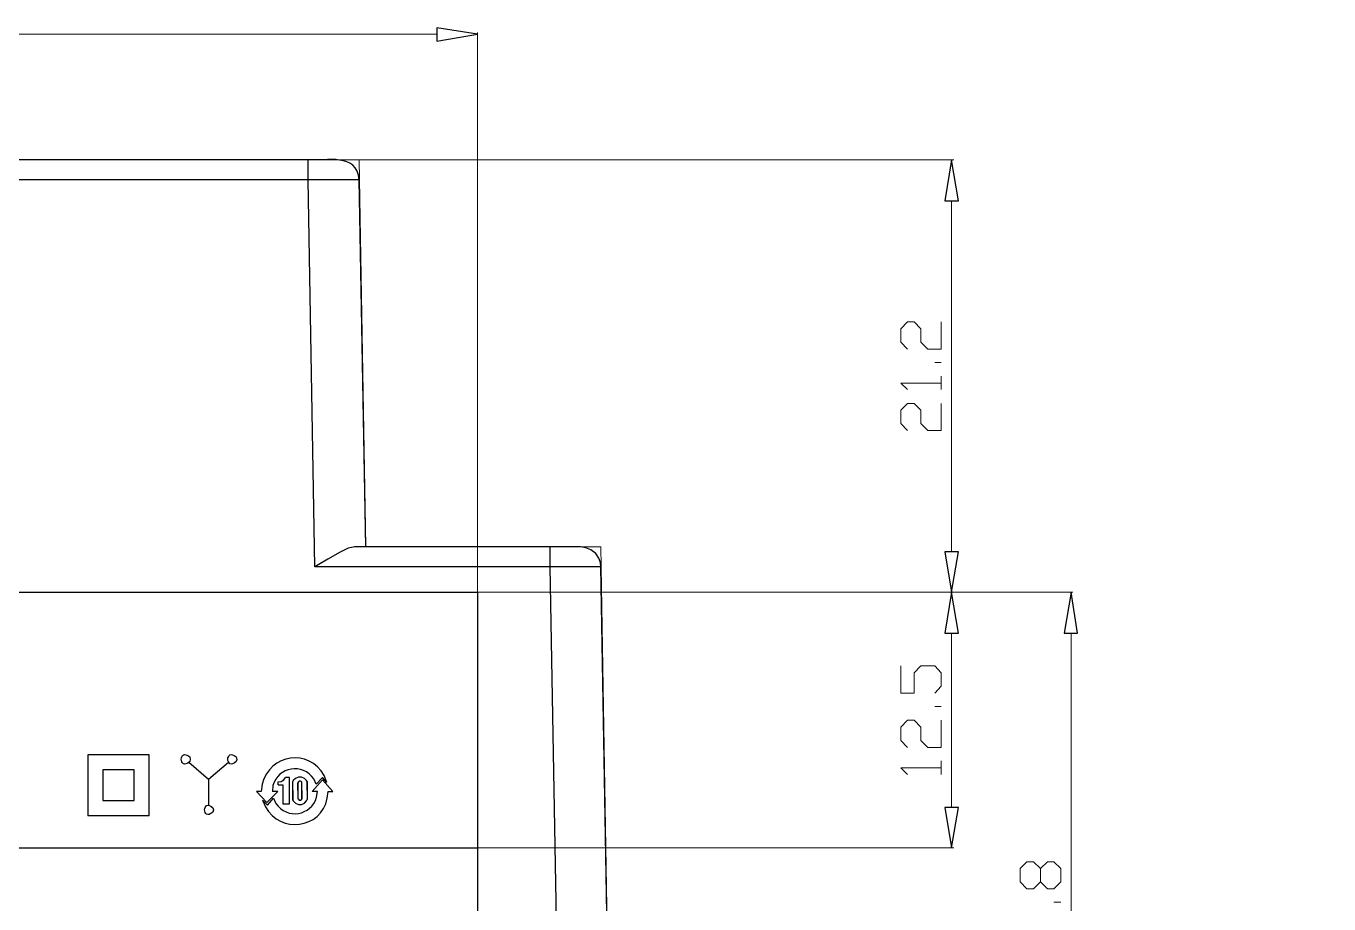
# Model space of a CAD drawing. Header units: centimetres. Extents: x -20.7 to 20.7, y -14.5 to 14.5.
# Drawn here: x -9.8 to -3.41, y 4.11 to 8.42 of the extents above; entities that cross this region are included whole.
import ezdxf

# ---------------------------------------------------------------- set-up
doc = ezdxf.new("R2010")
doc.units = ezdxf.units.CM
doc.header["$MEASUREMENT"] = 0
doc.layers.add('layer 1', color=7, linetype='Continuous')

msp = doc.modelspace()

# ---------------------------------------------------------------- linework, layer by layer
at = {"layer": 'layer 1', "lineweight": 9}
msp.add_open_spline([(19.88612, 13.89874), (19.88612, 13.89874), (-20.11465, 13.89874), (-20.11465, 13.89874), (-20.11465, 13.89874), (-20.11465, 13.89874), (-20.11465, -13.80208), (-20.11465, -13.80208)], degree=3, knots=[0, 0, 0, 0, 0.3333333, 0.3333333, 0.3333333, 0.3333333, 1, 1, 1, 1], dxfattribs=at)
at = {"layer": 'layer 1', "lineweight": 13}
for points in [[(-12.9836, 8.37847), (-12.9836, 8.37847), (-7.78295, 8.37847), (-7.78295, 8.37847)], [(-7.58398, 5.47652), (-7.58398, 5.47652), (-7.58398, 8.38694), (-7.58398, 8.38694)], [(-10.088, 7.76252), (-10.088, 7.76252), (-5.24718, 7.76252), (-5.24718, 7.76252)], [(-5.25777, 5.83847), (-5.25777, 5.83847), (-5.25777, 7.56144), (-5.25777, 7.56144)], [(-9.62445, 5.63951), (-9.62445, 5.63951), (-4.66298, 5.63951), (-4.66298, 5.63951)], [(-9.22652, 5.63951), (-9.22652, 5.63951), (-5.24718, 5.63951), (-5.24718, 5.63951)], [(-8.54072, 5.6395), (-8.54072, 5.6395), (-5.24718, 5.6395), (-5.24718, 5.6395)], [(-5.25777, 4.58329), (-5.25777, 4.58329), (-5.25777, 5.43842), (-5.25777, 5.43842)], [(-4.67145, 5.43842), (-4.67145, 5.43842), (-4.67145, 2.66135), (-4.67145, 2.66135)], [(-8.42642, 4.38432), (-8.42642, 4.38432), (-5.24718, 4.38432), (-5.24718, 4.38432)]]:
    msp.add_open_spline(points, degree=3, dxfattribs=at)
at = {"layer": 'layer 1'}
for points in [[(-7.78295, 8.34461), (-7.78295, 8.34461), (-7.78295, 8.41022), (-7.78295, 8.41022), (-7.78295, 8.41022), (-7.78295, 8.41022), (-7.58398, 8.37847), (-7.58398, 8.37847), (-7.58398, 8.37847), (-7.58398, 8.37847), (-7.78295, 8.34461), (-7.78295, 8.34461)], [(-5.2239, 7.56144), (-5.2239, 7.56144), (-5.29163, 7.56144), (-5.29163, 7.56144), (-5.29163, 7.56144), (-5.29163, 7.56144), (-5.25777, 7.76252), (-5.25777, 7.76252), (-5.25777, 7.76252), (-5.25777, 7.76252), (-5.2239, 7.56144), (-5.2239, 7.56144)], [(-5.29163, 5.83847), (-5.29163, 5.83847), (-5.2239, 5.83847), (-5.2239, 5.83847), (-5.2239, 5.83847), (-5.2239, 5.83847), (-5.25777, 5.63951), (-5.25777, 5.63951), (-5.25777, 5.63951), (-5.25777, 5.63951), (-5.29163, 5.83847), (-5.29163, 5.83847)], [(-5.2239, 5.43842), (-5.2239, 5.43842), (-5.29163, 5.43842), (-5.29163, 5.43842), (-5.29163, 5.43842), (-5.29163, 5.43842), (-5.25777, 5.6395), (-5.25777, 5.6395), (-5.25777, 5.6395), (-5.25777, 5.6395), (-5.2239, 5.43842), (-5.2239, 5.43842)], [(-4.6397, 5.43842), (-4.6397, 5.43842), (-4.70532, 5.43842), (-4.70532, 5.43842), (-4.70532, 5.43842), (-4.70532, 5.43842), (-4.67145, 5.6395), (-4.67145, 5.6395), (-4.67145, 5.6395), (-4.67145, 5.6395), (-4.6397, 5.43842), (-4.6397, 5.43842)], [(-5.29163, 4.58329), (-5.29163, 4.58329), (-5.2239, 4.58329), (-5.2239, 4.58329), (-5.2239, 4.58329), (-5.2239, 4.58329), (-5.25777, 4.38432), (-5.25777, 4.38432), (-5.25777, 4.38432), (-5.25777, 4.38432), (-5.29163, 4.58329), (-5.29163, 4.58329)]]:
    msp.add_open_spline(points, degree=3, knots=[0, 0, 0, 0, 0.25, 0.25, 0.25, 0.25, 0.5, 0.5, 0.5, 0.5, 1, 1, 1, 1], dxfattribs=at)
at = {"layer": 'layer 1', "lineweight": 25}
for points, knots in [([(-8.1322, 5.86176), (-8.1322, 5.86176), (-8.16395, 7.66304), (-8.16395, 7.66304), (-8.16395, 7.66304), (-8.17619, 7.80037), (-8.32485, 7.75395), (-8.41372, 7.76252), (-8.41372, 7.76252), (-8.41372, 7.76252), (-12.35072, 7.76252), (-12.35072, 7.76252), (-12.35072, 7.76252), (-12.35072, 7.76252), (-12.35072, 7.66304), (-12.35072, 7.66304), (-12.35072, 7.66304), (-12.35072, 7.66304), (-12.38458, 5.76439), (-12.38458, 5.76439), (-12.38458, 5.76439), (-12.38458, 5.76439), (-13.53817, 5.76439), (-13.53817, 5.76439), (-13.53817, 5.76439), (-13.62001, 5.76439), (-13.70186, 5.76439), (-13.7837, 5.76439), (-13.7837, 5.76439), (-13.7837, 5.76439), (-13.78793, 5.76439), (-13.78793, 5.76439)], [0, 0, 0, 0, 0.1111111, 0.1111111, 0.1111111, 0.1111111, 0.2222222, 0.2222222, 0.2222222, 0.2222222, 0.3333333, 0.3333333, 0.3333333, 0.3333333, 0.4444444, 0.4444444, 0.4444444, 0.4444444, 0.5555556, 0.5555556, 0.5555556, 0.5555556, 0.6666667, 0.6666667, 0.6666667, 0.6666667, 0.7777778, 0.7777778, 0.7777778, 0.7777778, 1, 1, 1, 1]), ([(-8.16395, 7.66304), (-8.16395, 7.66304), (-8.1703, 7.66304), (-8.1703, 7.66304), (-8.1703, 7.66304), (-9.64435, 7.6654), (-11.12203, 7.66445), (-12.59625, 7.66304), (-12.59625, 7.66304), (-12.59625, 7.66304), (-12.6026, 7.66304), (-12.6026, 7.66304), (-12.6026, 7.66304), (-12.6026, 7.66304), (-12.59837, 7.68844), (-12.59837, 7.68844), (-12.59837, 7.68844), (-12.57025, 7.77864), (-12.48385, 7.76139), (-12.4121, 7.76252), (-12.4121, 7.76252), (-12.4121, 7.76252), (-12.35072, 7.76252), (-12.35072, 7.76252)], [0, 0, 0, 0, 0.1428571, 0.1428571, 0.1428571, 0.1428571, 0.2857143, 0.2857143, 0.2857143, 0.2857143, 0.4285714, 0.4285714, 0.4285714, 0.4285714, 0.5714286, 0.5714286, 0.5714286, 0.5714286, 0.7142857, 0.7142857, 0.7142857, 0.7142857, 1, 1, 1, 1]), ([(-6.93417, 3.21169), (-6.93417, 3.21169), (-6.97862, 5.76439), (-6.97862, 5.76439), (-6.97862, 5.76439), (-6.97862, 5.76439), (-6.98285, 5.76439), (-6.98285, 5.76439), (-6.98285, 5.76439), (-7.06469, 5.76439), (-7.14654, 5.76439), (-7.22838, 5.76439), (-7.22838, 5.76439), (-7.22838, 5.76439), (-8.38197, 5.76439), (-8.38197, 5.76439), (-8.38197, 5.76439), (-8.38197, 5.76439), (-8.41372, 7.66304), (-8.41372, 7.66304), (-8.41372, 7.66304), (-8.41372, 7.66304), (-8.41372, 7.76252), (-8.41372, 7.76252)], [0, 0, 0, 0, 0.1428571, 0.1428571, 0.1428571, 0.1428571, 0.2857143, 0.2857143, 0.2857143, 0.2857143, 0.4285714, 0.4285714, 0.4285714, 0.4285714, 0.5714286, 0.5714286, 0.5714286, 0.5714286, 0.7142857, 0.7142857, 0.7142857, 0.7142857, 1, 1, 1, 1]), ([(-6.97862, 5.76439), (-6.97862, 5.76439), (-6.98073, 5.78556), (-6.98073, 5.78556), (-6.98073, 5.78556), (-6.98073, 5.78556), (-6.9892, 5.80672), (-6.9892, 5.80672), (-6.9892, 5.80672), (-6.9892, 5.80672), (-7.00402, 5.83001), (-7.00402, 5.83001), (-7.00402, 5.83001), (-7.00402, 5.83001), (-7.0273, 5.84694), (-7.0273, 5.84694), (-7.0273, 5.84694), (-7.0273, 5.84694), (-7.0527, 5.85752), (-7.0527, 5.85752), (-7.0527, 5.85752), (-7.0527, 5.85752), (-7.0781, 5.86176), (-7.0781, 5.86176), (-7.0781, 5.86176), (-7.0781, 5.86176), (-8.18512, 5.86176), (-8.18512, 5.86176), (-8.18512, 5.86176), (-8.18512, 5.86176), (-8.21898, 5.85541), (-8.21898, 5.85541), (-8.21898, 5.85541), (-8.21898, 5.85541), (-8.25708, 5.83636), (-8.25708, 5.83636), (-8.25708, 5.83636), (-8.25708, 5.83636), (-8.31847, 5.80249), (-8.31847, 5.80249), (-8.31847, 5.80249), (-8.31847, 5.80249), (-8.38197, 5.76439), (-8.38197, 5.76439)], [0, 0, 0, 0, 0.0833333, 0.0833333, 0.0833333, 0.0833333, 0.1666667, 0.1666667, 0.1666667, 0.1666667, 0.25, 0.25, 0.25, 0.25, 0.3333333, 0.3333333, 0.3333333, 0.3333333, 0.4166667, 0.4166667, 0.4166667, 0.4166667, 0.5, 0.5, 0.5, 0.5, 0.5833333, 0.5833333, 0.5833333, 0.5833333, 0.6666667, 0.6666667, 0.6666667, 0.6666667, 0.75, 0.75, 0.75, 0.75, 0.8333333, 0.8333333, 0.8333333, 0.8333333, 1, 1, 1, 1]), ([(-7.22838, 5.86176), (-7.22838, 5.86176), (-7.22838, 5.76439), (-7.22838, 5.76439), (-7.22838, 5.76439), (-7.22838, 5.76439), (-7.18182, 3.11432), (-7.18182, 3.11432), (-7.18182, 3.11432), (-7.18182, 3.11432), (-6.14677, 3.11432), (-6.14677, 3.11432), (-6.14677, 3.11432), (-6.06492, 3.11432), (-5.98308, 3.11432), (-5.90123, 3.11432), (-5.90123, 3.11432), (-5.90123, 3.11432), (-5.897, 3.11432), (-5.897, 3.11432), (-5.897, 3.11432), (-5.897, 3.11432), (-5.89912, 3.13549), (-5.89912, 3.13549), (-5.89912, 3.13549), (-5.89912, 3.13549), (-5.90758, 3.15666), (-5.90758, 3.15666), (-5.90758, 3.15666), (-5.90758, 3.15666), (-5.9224, 3.17994), (-5.9224, 3.17994), (-5.9224, 3.17994), (-5.9224, 3.17994), (-5.94568, 3.19687), (-5.94568, 3.19687), (-5.94568, 3.19687), (-5.94568, 3.19687), (-5.97108, 3.20746), (-5.97108, 3.20746), (-5.97108, 3.20746), (-5.97108, 3.20746), (-5.99648, 3.21169), (-5.99648, 3.21169), (-5.99648, 3.21169), (-5.99648, 3.21169), (-6.98497, 3.21169), (-6.98497, 3.21169), (-6.98497, 3.21169), (-6.98497, 3.21169), (-7.00402, 3.20957), (-7.00402, 3.20957), (-7.00402, 3.20957), (-7.00402, 3.20957), (-7.0273, 3.20111), (-7.0273, 3.20111), (-7.0273, 3.20111), (-7.0273, 3.20111), (-7.07598, 3.17782), (-7.07598, 3.17782), (-7.07598, 3.17782), (-7.07598, 3.17782), (-7.18182, 3.11432), (-7.18182, 3.11432)], [0, 0, 0, 0, 0.0588235, 0.0588235, 0.0588235, 0.0588235, 0.1176471, 0.1176471, 0.1176471, 0.1176471, 0.1764706, 0.1764706, 0.1764706, 0.1764706, 0.2352941, 0.2352941, 0.2352941, 0.2352941, 0.2941176, 0.2941176, 0.2941176, 0.2941176, 0.3529412, 0.3529412, 0.3529412, 0.3529412, 0.4117647, 0.4117647, 0.4117647, 0.4117647, 0.4705882, 0.4705882, 0.4705882, 0.4705882, 0.5294118, 0.5294118, 0.5294118, 0.5294118, 0.5882353, 0.5882353, 0.5882353, 0.5882353, 0.6470588, 0.6470588, 0.6470588, 0.6470588, 0.7058824, 0.7058824, 0.7058824, 0.7058824, 0.7647059, 0.7647059, 0.7647059, 0.7647059, 0.8235294, 0.8235294, 0.8235294, 0.8235294, 0.8823529, 0.8823529, 0.8823529, 0.8823529, 1, 1, 1, 1]), ([(-13.18257, 5.63951), (-13.18257, 5.63951), (-7.58398, 5.63951), (-7.58398, 5.63951), (-7.58398, 5.63951), (-7.58398, 5.63951), (-7.58398, 2.46239), (-7.58398, 2.46239)], [0, 0, 0, 0, 0.3333333, 0.3333333, 0.3333333, 0.3333333, 1, 1, 1, 1]), ([(-8.99368, 4.81824), (-8.99368, 4.81824), (-8.9958, 4.83094), (-8.9958, 4.83094), (-8.9958, 4.83094), (-9.05083, 4.87895), (-9.05108, 4.75957), (-8.9958, 4.80766), (-8.9958, 4.80766), (-8.9958, 4.80766), (-8.99368, 4.81824), (-8.99368, 4.81824)], [0, 0, 0, 0, 0.25, 0.25, 0.25, 0.25, 0.5, 0.5, 0.5, 0.5, 1, 1, 1, 1]), ([(-8.76508, 4.81824), (-8.76508, 4.81824), (-8.7672, 4.83094), (-8.7672, 4.83094), (-8.7672, 4.83094), (-8.82223, 4.87895), (-8.82248, 4.75957), (-8.7672, 4.80766), (-8.7672, 4.80766), (-8.7672, 4.80766), (-8.76508, 4.81824), (-8.76508, 4.81824)], [0, 0, 0, 0, 0.25, 0.25, 0.25, 0.25, 0.5, 0.5, 0.5, 0.5, 1, 1, 1, 1]), ([(-8.3227, 4.70606), (-8.3227, 4.70606), (-8.3354, 4.73992), (-8.3354, 4.73992), (-8.3354, 4.73992), (-8.41068, 4.87387), (-8.60214, 4.84484), (-8.6402, 4.69759), (-8.6402, 4.69759), (-8.6402, 4.69759), (-8.64443, 4.66161), (-8.64443, 4.66161)], [0, 0, 0, 0, 0.25, 0.25, 0.25, 0.25, 0.5, 0.5, 0.5, 0.5, 1, 1, 1, 1]), ([(-9.19477, 4.84152), (-9.19477, 4.84152), (-9.49533, 4.84152), (-9.49533, 4.84152), (-9.49533, 4.84152), (-9.49533, 4.84152), (-9.49533, 4.54096), (-9.49533, 4.54096)], [0, 0, 0, 0, 0.3333333, 0.3333333, 0.3333333, 0.3333333, 1, 1, 1, 1]), ([(-8.8053, 4.80342), (-8.8053, 4.80342), (-8.90267, 4.72087), (-8.90267, 4.72087), (-8.90267, 4.72087), (-8.90267, 4.72087), (-9.00003, 4.80342), (-9.00003, 4.80342)], [0, 0, 0, 0, 0.3333333, 0.3333333, 0.3333333, 0.3333333, 1, 1, 1, 1]), ([(-8.37562, 4.69759), (-8.37562, 4.69759), (-8.3862, 4.72299), (-8.3862, 4.72299), (-8.3862, 4.72299), (-8.44183, 4.80406), (-8.56188, 4.78109), (-8.58728, 4.69124), (-8.58728, 4.69124), (-8.58728, 4.69124), (-8.5894, 4.66161), (-8.5894, 4.66161)], [0, 0, 0, 0, 0.25, 0.25, 0.25, 0.25, 0.5, 0.5, 0.5, 0.5, 1, 1, 1, 1]), ([(-9.42125, 4.61716), (-9.42125, 4.61716), (-9.26885, 4.61716), (-9.26885, 4.61716), (-9.26885, 4.61716), (-9.26885, 4.61716), (-9.26885, 4.76744), (-9.26885, 4.76744)], [0, 0, 0, 0, 0.3333333, 0.3333333, 0.3333333, 0.3333333, 1, 1, 1, 1]), ([(-8.42218, 4.71452), (-8.42218, 4.71452), (-8.43277, 4.72511), (-8.43277, 4.72511), (-8.43277, 4.72511), (-8.43277, 4.72511), (-8.44758, 4.73146), (-8.44758, 4.73146), (-8.44758, 4.73146), (-8.44758, 4.73146), (-8.4624, 4.73146), (-8.4624, 4.73146), (-8.4624, 4.73146), (-8.4624, 4.73146), (-8.47722, 4.72511), (-8.47722, 4.72511), (-8.47722, 4.72511), (-8.47722, 4.72511), (-8.4878, 4.71452), (-8.4878, 4.71452), (-8.4878, 4.71452), (-8.4878, 4.71452), (-8.48992, 4.71029), (-8.48992, 4.71029)], [0, 0, 0, 0, 0.1428571, 0.1428571, 0.1428571, 0.1428571, 0.2857143, 0.2857143, 0.2857143, 0.2857143, 0.4285714, 0.4285714, 0.4285714, 0.4285714, 0.5714286, 0.5714286, 0.5714286, 0.5714286, 0.7142857, 0.7142857, 0.7142857, 0.7142857, 1, 1, 1, 1]), ([(-8.42218, 4.71452), (-8.42218, 4.71452), (-8.43277, 4.72511), (-8.43277, 4.72511), (-8.43277, 4.72511), (-8.43277, 4.72511), (-8.44758, 4.73146), (-8.44758, 4.73146), (-8.44758, 4.73146), (-8.44758, 4.73146), (-8.4624, 4.73146), (-8.4624, 4.73146), (-8.4624, 4.73146), (-8.4624, 4.73146), (-8.47722, 4.72511), (-8.47722, 4.72511), (-8.47722, 4.72511), (-8.47722, 4.72511), (-8.4878, 4.71452), (-8.4878, 4.71452), (-8.4878, 4.71452), (-8.4878, 4.71452), (-8.48992, 4.71029), (-8.48992, 4.71029)], [0, 0, 0, 0, 0.1428571, 0.1428571, 0.1428571, 0.1428571, 0.2857143, 0.2857143, 0.2857143, 0.2857143, 0.4285714, 0.4285714, 0.4285714, 0.4285714, 0.5714286, 0.5714286, 0.5714286, 0.5714286, 0.7142857, 0.7142857, 0.7142857, 0.7142857, 1, 1, 1, 1]), ([(-8.56188, 4.69336), (-8.56188, 4.69336), (-8.5386, 4.69336), (-8.5386, 4.69336), (-8.5386, 4.69336), (-8.5386, 4.69336), (-8.5386, 4.60022), (-8.5386, 4.60022), (-8.5386, 4.60022), (-8.5386, 4.60022), (-8.50685, 4.60022), (-8.50685, 4.60022), (-8.50685, 4.60022), (-8.50685, 4.60022), (-8.50685, 4.72934), (-8.50685, 4.72934), (-8.50685, 4.72934), (-8.50685, 4.72934), (-8.5259, 4.72934), (-8.5259, 4.72934)], [0, 0, 0, 0, 0.1666667, 0.1666667, 0.1666667, 0.1666667, 0.3333333, 0.3333333, 0.3333333, 0.3333333, 0.5, 0.5, 0.5, 0.5, 0.6666667, 0.6666667, 0.6666667, 0.6666667, 1, 1, 1, 1]), ([(-8.56188, 4.70817), (-8.56188, 4.70817), (-8.54707, 4.71029), (-8.54707, 4.71029), (-8.54707, 4.71029), (-8.54707, 4.71029), (-8.53437, 4.71876), (-8.53437, 4.71876), (-8.53437, 4.71876), (-8.53437, 4.71876), (-8.5259, 4.72934), (-8.5259, 4.72934)], [0, 0, 0, 0, 0.25, 0.25, 0.25, 0.25, 0.5, 0.5, 0.5, 0.5, 1, 1, 1, 1]), ([(-8.4878, 4.61504), (-8.4878, 4.61504), (-8.48992, 4.62139), (-8.48992, 4.62139), (-8.48992, 4.62139), (-8.48992, 4.62139), (-8.48992, 4.71029), (-8.48992, 4.71029)], [0, 0, 0, 0, 0.3333333, 0.3333333, 0.3333333, 0.3333333, 1, 1, 1, 1]), ([(-8.44547, 4.70817), (-8.44547, 4.70817), (-8.45182, 4.71241), (-8.45182, 4.71241), (-8.45182, 4.71241), (-8.45182, 4.71241), (-8.45817, 4.71241), (-8.45817, 4.71241), (-8.45817, 4.71241), (-8.45817, 4.71241), (-8.4624, 4.70817), (-8.4624, 4.70817)], [0, 0, 0, 0, 0.25, 0.25, 0.25, 0.25, 0.5, 0.5, 0.5, 0.5, 1, 1, 1, 1]), ([(-8.44547, 4.70817), (-8.44547, 4.70817), (-8.45182, 4.71241), (-8.45182, 4.71241), (-8.45182, 4.71241), (-8.45182, 4.71241), (-8.45817, 4.71241), (-8.45817, 4.71241), (-8.45817, 4.71241), (-8.45817, 4.71241), (-8.4624, 4.70817), (-8.4624, 4.70817)], [0, 0, 0, 0, 0.25, 0.25, 0.25, 0.25, 0.5, 0.5, 0.5, 0.5, 1, 1, 1, 1]), ([(-8.3227, 4.70606), (-8.3227, 4.70606), (-8.34387, 4.72934), (-8.34387, 4.72934), (-8.34387, 4.72934), (-8.34387, 4.72934), (-8.37562, 4.69759), (-8.37562, 4.69759)], [0, 0, 0, 0, 0.3333333, 0.3333333, 0.3333333, 0.3333333, 1, 1, 1, 1]), ([(-8.31635, 4.66161), (-8.31635, 4.66161), (-8.29307, 4.66161), (-8.29307, 4.66161), (-8.29307, 4.66161), (-8.29307, 4.66161), (-8.34387, 4.71876), (-8.34387, 4.71876)], [0, 0, 0, 0, 0.3333333, 0.3333333, 0.3333333, 0.3333333, 1, 1, 1, 1]), ([(-8.87938, 4.57059), (-8.87938, 4.57059), (-8.8815, 4.58117), (-8.8815, 4.58117), (-8.8815, 4.58117), (-8.93667, 4.63127), (-8.93667, 4.50991), (-8.8815, 4.56001), (-8.8815, 4.56001), (-8.8815, 4.56001), (-8.87938, 4.57059), (-8.87938, 4.57059)], [0, 0, 0, 0, 0.25, 0.25, 0.25, 0.25, 0.5, 0.5, 0.5, 0.5, 1, 1, 1, 1]), ([(-8.64443, 4.66161), (-8.64443, 4.66161), (-8.66772, 4.66161), (-8.66772, 4.66161), (-8.66772, 4.66161), (-8.66772, 4.66161), (-8.61692, 4.60657), (-8.61692, 4.60657)], [0, 0, 0, 0, 0.3333333, 0.3333333, 0.3333333, 0.3333333, 1, 1, 1, 1]), ([(-8.63808, 4.61927), (-8.63808, 4.61927), (-8.62327, 4.58541), (-8.62327, 4.58541), (-8.62327, 4.58541), (-8.5519, 4.45304), (-8.35209, 4.47707), (-8.32058, 4.62774), (-8.32058, 4.62774), (-8.32058, 4.62774), (-8.31635, 4.66161), (-8.31635, 4.66161)], [0, 0, 0, 0, 0.25, 0.25, 0.25, 0.25, 0.5, 0.5, 0.5, 0.5, 1, 1, 1, 1]), ([(-8.63808, 4.61927), (-8.63808, 4.61927), (-8.6148, 4.59387), (-8.6148, 4.59387), (-8.6148, 4.59387), (-8.6148, 4.59387), (-8.58517, 4.62774), (-8.58517, 4.62774)], [0, 0, 0, 0, 0.3333333, 0.3333333, 0.3333333, 0.3333333, 1, 1, 1, 1]), ([(-8.58517, 4.62774), (-8.58517, 4.62774), (-8.57247, 4.60234), (-8.57247, 4.60234), (-8.57247, 4.60234), (-8.51976, 4.52247), (-8.39872, 4.54134), (-8.3735, 4.63409), (-8.3735, 4.63409), (-8.3735, 4.63409), (-8.36927, 4.66161), (-8.36927, 4.66161), (-8.36927, 4.66161), (-8.36927, 4.66161), (-8.39467, 4.66161), (-8.39467, 4.66161)], [0, 0, 0, 0, 0.2, 0.2, 0.2, 0.2, 0.4, 0.4, 0.4, 0.4, 0.6, 0.6, 0.6, 0.6, 1, 1, 1, 1]), ([(-8.4878, 4.61504), (-8.4878, 4.61504), (-8.47722, 4.60446), (-8.47722, 4.60446), (-8.47722, 4.60446), (-8.47722, 4.60446), (-8.4624, 4.59811), (-8.4624, 4.59811), (-8.4624, 4.59811), (-8.4624, 4.59811), (-8.44758, 4.59811), (-8.44758, 4.59811), (-8.44758, 4.59811), (-8.44758, 4.59811), (-8.43277, 4.60446), (-8.43277, 4.60446), (-8.43277, 4.60446), (-8.43277, 4.60446), (-8.42218, 4.61504), (-8.42218, 4.61504), (-8.42218, 4.61504), (-8.42218, 4.61504), (-8.42007, 4.62139), (-8.42007, 4.62139)], [0, 0, 0, 0, 0.1428571, 0.1428571, 0.1428571, 0.1428571, 0.2857143, 0.2857143, 0.2857143, 0.2857143, 0.4285714, 0.4285714, 0.4285714, 0.4285714, 0.5714286, 0.5714286, 0.5714286, 0.5714286, 0.7142857, 0.7142857, 0.7142857, 0.7142857, 1, 1, 1, 1]), ([(-8.4878, 4.61504), (-8.4878, 4.61504), (-8.47722, 4.60446), (-8.47722, 4.60446), (-8.47722, 4.60446), (-8.47722, 4.60446), (-8.4624, 4.59811), (-8.4624, 4.59811), (-8.4624, 4.59811), (-8.4624, 4.59811), (-8.44758, 4.59811), (-8.44758, 4.59811), (-8.44758, 4.59811), (-8.44758, 4.59811), (-8.43277, 4.60446), (-8.43277, 4.60446), (-8.43277, 4.60446), (-8.43277, 4.60446), (-8.42218, 4.61504), (-8.42218, 4.61504)], [0, 0, 0, 0, 0.1666667, 0.1666667, 0.1666667, 0.1666667, 0.3333333, 0.3333333, 0.3333333, 0.3333333, 0.5, 0.5, 0.5, 0.5, 0.6666667, 0.6666667, 0.6666667, 0.6666667, 1, 1, 1, 1]), ([(-8.4624, 4.62351), (-8.4624, 4.62351), (-8.45817, 4.61927), (-8.45817, 4.61927), (-8.45817, 4.61927), (-8.45817, 4.61927), (-8.45182, 4.61927), (-8.45182, 4.61927), (-8.45182, 4.61927), (-8.45182, 4.61927), (-8.44547, 4.62351), (-8.44547, 4.62351), (-8.44547, 4.62351), (-8.44547, 4.62351), (-8.44547, 4.62562), (-8.44547, 4.62562)], [0, 0, 0, 0, 0.2, 0.2, 0.2, 0.2, 0.4, 0.4, 0.4, 0.4, 0.6, 0.6, 0.6, 0.6, 1, 1, 1, 1]), ([(-8.4624, 4.62351), (-8.4624, 4.62351), (-8.45817, 4.61927), (-8.45817, 4.61927), (-8.45817, 4.61927), (-8.45817, 4.61927), (-8.45182, 4.61927), (-8.45182, 4.61927), (-8.45182, 4.61927), (-8.45182, 4.61927), (-8.44547, 4.62351), (-8.44547, 4.62351)], [0, 0, 0, 0, 0.25, 0.25, 0.25, 0.25, 0.5, 0.5, 0.5, 0.5, 1, 1, 1, 1])]:
    msp.add_open_spline(points, degree=3, knots=knots, dxfattribs=at)
at = {"layer": 'layer 1', "lineweight": 20}
msp.add_open_spline([(-8.55553, 0.01129), (-8.55553, 0.01129), (-8.57247, 0.51082), (-8.57247, 0.51082), (-8.57247, 0.51082), (-8.57247, 0.51082), (-12.1708, 0.51082), (-12.1708, 0.51082), (-12.1708, 0.51082), (-12.1708, 0.51082), (-12.1835, 0.01129), (-12.1835, 0.01129), (-12.1835, 0.01129), (-12.1835, 0.01129), (-14.84415, 0.01129), (-14.84415, 0.01129), (-14.84415, 0.01129), (-14.84415, 0.01129), (-14.88225, 2.36079), (-14.88225, 2.36079), (-14.88225, 2.36079), (-14.88225, 2.36079), (-14.86955, 3.21169), (-14.86955, 3.21169), (-14.86955, 3.21169), (-14.86955, 3.21169), (-13.83238, 3.21169), (-13.83238, 3.21169), (-13.83238, 3.21169), (-13.83238, 3.21169), (-13.78793, 5.86176), (-13.78793, 5.86176), (-13.78793, 5.86176), (-13.78793, 5.86176), (-12.63223, 5.86176), (-12.63223, 5.86176), (-12.63223, 5.86176), (-12.63223, 5.86176), (-12.6026, 7.76252), (-12.6026, 7.76252), (-12.6026, 7.76252), (-12.6026, 7.76252), (-8.16395, 7.76252), (-8.16395, 7.76252), (-8.16395, 7.76252), (-8.16395, 7.76252), (-8.1322, 5.86176), (-8.1322, 5.86176), (-8.1322, 5.86176), (-8.1322, 5.86176), (-6.97862, 5.86176), (-6.97862, 5.86176), (-6.97862, 5.86176), (-6.97862, 5.86176), (-6.93417, 3.21169), (-6.93417, 3.21169), (-6.93417, 3.21169), (-6.93417, 3.21169), (-5.897, 3.21169), (-5.897, 3.21169), (-5.897, 3.21169), (-5.897, 3.21169), (-5.88218, 2.36079), (-5.88218, 2.36079), (-5.88218, 2.36079), (-5.88218, 2.36079), (-5.9224, 0.01129), (-5.9224, 0.01129), (-5.9224, 0.01129), (-5.9224, 0.01129), (-8.55553, 0.01129), (-8.55553, 0.01129)], degree=3, knots=[0, 0, 0, 0, 0.0526316, 0.0526316, 0.0526316, 0.0526316, 0.1052632, 0.1052632, 0.1052632, 0.1052632, 0.1578947, 0.1578947, 0.1578947, 0.1578947, 0.2105263, 0.2105263, 0.2105263, 0.2105263, 0.2631579, 0.2631579, 0.2631579, 0.2631579, 0.3157895, 0.3157895, 0.3157895, 0.3157895, 0.3684211, 0.3684211, 0.3684211, 0.3684211, 0.4210526, 0.4210526, 0.4210526, 0.4210526, 0.4736842, 0.4736842, 0.4736842, 0.4736842, 0.5263158, 0.5263158, 0.5263158, 0.5263158, 0.5789474, 0.5789474, 0.5789474, 0.5789474, 0.6315789, 0.6315789, 0.6315789, 0.6315789, 0.6842105, 0.6842105, 0.6842105, 0.6842105, 0.7368421, 0.7368421, 0.7368421, 0.7368421, 0.7894737, 0.7894737, 0.7894737, 0.7894737, 0.8421053, 0.8421053, 0.8421053, 0.8421053, 0.8947368, 0.8947368, 0.8947368, 0.8947368, 1, 1, 1, 1], dxfattribs=at)
at = {"layer": 'layer 1', "color": 6, "lineweight": 20}
for points, knots in [([(-5.47367, 6.83331), (-5.47367, 6.83331), (-5.50753, 6.86717), (-5.50753, 6.86717), (-5.50753, 6.86717), (-5.50753, 6.86717), (-5.50753, 6.93279), (-5.50753, 6.93279), (-5.50753, 6.93279), (-5.50753, 6.93279), (-5.47367, 6.96666), (-5.47367, 6.96666), (-5.47367, 6.96666), (-5.47367, 6.96666), (-5.44192, 6.96666), (-5.44192, 6.96666), (-5.44192, 6.96666), (-5.44192, 6.96666), (-5.40805, 6.93279), (-5.40805, 6.93279), (-5.40805, 6.93279), (-5.40805, 6.93279), (-5.40805, 6.86717), (-5.40805, 6.86717), (-5.40805, 6.86717), (-5.40805, 6.86717), (-5.37418, 6.83331), (-5.37418, 6.83331), (-5.37418, 6.83331), (-5.37418, 6.83331), (-5.30857, 6.83331), (-5.30857, 6.83331), (-5.30857, 6.83331), (-5.30857, 6.83331), (-5.30857, 6.96666), (-5.30857, 6.96666)], [0, 0, 0, 0, 0.1, 0.1, 0.1, 0.1, 0.2, 0.2, 0.2, 0.2, 0.3, 0.3, 0.3, 0.3, 0.4, 0.4, 0.4, 0.4, 0.5, 0.5, 0.5, 0.5, 0.6, 0.6, 0.6, 0.6, 0.7, 0.7, 0.7, 0.7, 0.8, 0.8, 0.8, 0.8, 1, 1, 1, 1]), ([(-5.47367, 6.63434), (-5.47367, 6.63434), (-5.50753, 6.66609), (-5.50753, 6.66609), (-5.50753, 6.66609), (-5.50753, 6.66609), (-5.30857, 6.66609), (-5.30857, 6.66609)], [0, 0, 0, 0, 0.3333333, 0.3333333, 0.3333333, 0.3333333, 1, 1, 1, 1]), ([(-5.47367, 6.43326), (-5.47367, 6.43326), (-5.50753, 6.46712), (-5.50753, 6.46712), (-5.50753, 6.46712), (-5.50753, 6.46712), (-5.50753, 6.53274), (-5.50753, 6.53274), (-5.50753, 6.53274), (-5.50753, 6.53274), (-5.47367, 6.56661), (-5.47367, 6.56661), (-5.47367, 6.56661), (-5.47367, 6.56661), (-5.44192, 6.56661), (-5.44192, 6.56661), (-5.44192, 6.56661), (-5.44192, 6.56661), (-5.40805, 6.53274), (-5.40805, 6.53274), (-5.40805, 6.53274), (-5.40805, 6.53274), (-5.40805, 6.46712), (-5.40805, 6.46712), (-5.40805, 6.46712), (-5.40805, 6.46712), (-5.37418, 6.43326), (-5.37418, 6.43326), (-5.37418, 6.43326), (-5.37418, 6.43326), (-5.30857, 6.43326), (-5.30857, 6.43326), (-5.30857, 6.43326), (-5.30857, 6.43326), (-5.30857, 6.56661), (-5.30857, 6.56661)], [0, 0, 0, 0, 0.1, 0.1, 0.1, 0.1, 0.2, 0.2, 0.2, 0.2, 0.3, 0.3, 0.3, 0.3, 0.4, 0.4, 0.4, 0.4, 0.5, 0.5, 0.5, 0.5, 0.6, 0.6, 0.6, 0.6, 0.7, 0.7, 0.7, 0.7, 0.8, 0.8, 0.8, 0.8, 1, 1, 1, 1]), ([(-5.34032, 5.14421), (-5.34032, 5.14421), (-5.30857, 5.17807), (-5.30857, 5.17807), (-5.30857, 5.17807), (-5.30857, 5.17807), (-5.30857, 5.24369), (-5.30857, 5.24369), (-5.30857, 5.24369), (-5.30857, 5.24369), (-5.34032, 5.27756), (-5.34032, 5.27756), (-5.34032, 5.27756), (-5.34032, 5.27756), (-5.40805, 5.27756), (-5.40805, 5.27756), (-5.40805, 5.27756), (-5.40805, 5.27756), (-5.44192, 5.24369), (-5.44192, 5.24369), (-5.44192, 5.24369), (-5.44192, 5.24369), (-5.44192, 5.14421), (-5.44192, 5.14421), (-5.44192, 5.14421), (-5.44192, 5.14421), (-5.50753, 5.14421), (-5.50753, 5.14421), (-5.50753, 5.14421), (-5.50753, 5.14421), (-5.50753, 5.27756), (-5.50753, 5.27756)], [0, 0, 0, 0, 0.1111111, 0.1111111, 0.1111111, 0.1111111, 0.2222222, 0.2222222, 0.2222222, 0.2222222, 0.3333333, 0.3333333, 0.3333333, 0.3333333, 0.4444444, 0.4444444, 0.4444444, 0.4444444, 0.5555556, 0.5555556, 0.5555556, 0.5555556, 0.6666667, 0.6666667, 0.6666667, 0.6666667, 0.7777778, 0.7777778, 0.7777778, 0.7777778, 1, 1, 1, 1]), ([(-5.47367, 4.87751), (-5.47367, 4.87751), (-5.50753, 4.91137), (-5.50753, 4.91137), (-5.50753, 4.91137), (-5.50753, 4.91137), (-5.50753, 4.97699), (-5.50753, 4.97699), (-5.50753, 4.97699), (-5.50753, 4.97699), (-5.47367, 5.01086), (-5.47367, 5.01086), (-5.47367, 5.01086), (-5.47367, 5.01086), (-5.44192, 5.01086), (-5.44192, 5.01086), (-5.44192, 5.01086), (-5.44192, 5.01086), (-5.40805, 4.97699), (-5.40805, 4.97699), (-5.40805, 4.97699), (-5.40805, 4.97699), (-5.40805, 4.91137), (-5.40805, 4.91137), (-5.40805, 4.91137), (-5.40805, 4.91137), (-5.37418, 4.87751), (-5.37418, 4.87751), (-5.37418, 4.87751), (-5.37418, 4.87751), (-5.30857, 4.87751), (-5.30857, 4.87751), (-5.30857, 4.87751), (-5.30857, 4.87751), (-5.30857, 5.01086), (-5.30857, 5.01086)], [0, 0, 0, 0, 0.1, 0.1, 0.1, 0.1, 0.2, 0.2, 0.2, 0.2, 0.3, 0.3, 0.3, 0.3, 0.4, 0.4, 0.4, 0.4, 0.5, 0.5, 0.5, 0.5, 0.6, 0.6, 0.6, 0.6, 0.7, 0.7, 0.7, 0.7, 0.8, 0.8, 0.8, 0.8, 1, 1, 1, 1]), ([(-5.47367, 4.74416), (-5.47367, 4.74416), (-5.50753, 4.77802), (-5.50753, 4.77802), (-5.50753, 4.77802), (-5.50753, 4.77802), (-5.30857, 4.77802), (-5.30857, 4.77802)], [0, 0, 0, 0, 0.3333333, 0.3333333, 0.3333333, 0.3333333, 1, 1, 1, 1]), ([(-4.72225, 4.21711), (-4.72225, 4.21711), (-4.75612, 4.18324), (-4.75612, 4.18324), (-4.75612, 4.18324), (-4.75612, 4.18324), (-4.78787, 4.18324), (-4.78787, 4.18324), (-4.78787, 4.18324), (-4.78787, 4.18324), (-4.82173, 4.21711), (-4.82173, 4.21711), (-4.82173, 4.21711), (-4.82173, 4.21711), (-4.82173, 4.28272), (-4.82173, 4.28272), (-4.82173, 4.28272), (-4.82173, 4.28272), (-4.8556, 4.31659), (-4.8556, 4.31659), (-4.8556, 4.31659), (-4.8556, 4.31659), (-4.88947, 4.31659), (-4.88947, 4.31659), (-4.88947, 4.31659), (-4.88947, 4.31659), (-4.92122, 4.28272), (-4.92122, 4.28272), (-4.92122, 4.28272), (-4.92122, 4.28272), (-4.92122, 4.21711), (-4.92122, 4.21711), (-4.92122, 4.21711), (-4.92122, 4.21711), (-4.88947, 4.18324), (-4.88947, 4.18324), (-4.88947, 4.18324), (-4.88947, 4.18324), (-4.8556, 4.18324), (-4.8556, 4.18324), (-4.8556, 4.18324), (-4.8556, 4.18324), (-4.82173, 4.21711), (-4.82173, 4.21711)], [0, 0, 0, 0, 0.0833333, 0.0833333, 0.0833333, 0.0833333, 0.1666667, 0.1666667, 0.1666667, 0.1666667, 0.25, 0.25, 0.25, 0.25, 0.3333333, 0.3333333, 0.3333333, 0.3333333, 0.4166667, 0.4166667, 0.4166667, 0.4166667, 0.5, 0.5, 0.5, 0.5, 0.5833333, 0.5833333, 0.5833333, 0.5833333, 0.6666667, 0.6666667, 0.6666667, 0.6666667, 0.75, 0.75, 0.75, 0.75, 0.8333333, 0.8333333, 0.8333333, 0.8333333, 1, 1, 1, 1]), ([(-4.82173, 4.28272), (-4.82173, 4.28272), (-4.78787, 4.31659), (-4.78787, 4.31659), (-4.78787, 4.31659), (-4.78787, 4.31659), (-4.75612, 4.31659), (-4.75612, 4.31659), (-4.75612, 4.31659), (-4.75612, 4.31659), (-4.72225, 4.28272), (-4.72225, 4.28272), (-4.72225, 4.28272), (-4.72225, 4.28272), (-4.72225, 4.21711), (-4.72225, 4.21711)], [0, 0, 0, 0, 0.2, 0.2, 0.2, 0.2, 0.4, 0.4, 0.4, 0.4, 0.6, 0.6, 0.6, 0.6, 1, 1, 1, 1])]:
    msp.add_open_spline(points, degree=3, knots=knots, dxfattribs=at)
for points in [[(-5.30857, 6.76769), (-5.30857, 6.76769), (-5.34032, 6.76769), (-5.34032, 6.76769)], [(-5.30857, 6.63434), (-5.30857, 6.63434), (-5.30857, 6.69996), (-5.30857, 6.69996)], [(-5.30857, 5.07859), (-5.30857, 5.07859), (-5.34032, 5.07859), (-5.34032, 5.07859)], [(-5.30857, 4.74416), (-5.30857, 4.74416), (-5.30857, 4.81189), (-5.30857, 4.81189)], [(-4.72225, 4.11762), (-4.72225, 4.11762), (-4.75612, 4.11762), (-4.75612, 4.11762)]]:
    msp.add_open_spline(points, degree=3, dxfattribs=at)
at = {"layer": 'layer 1', "lineweight": 25}
for points in [[(-9.19477, 4.54096), (-9.19477, 4.54096), (-9.19477, 4.84152), (-9.19477, 4.84152)], [(-9.26885, 4.76744), (-9.26885, 4.76744), (-9.42125, 4.76744), (-9.42125, 4.76744)], [(-9.42125, 4.76744), (-9.42125, 4.76744), (-9.42125, 4.61716), (-9.42125, 4.61716)], [(-8.90267, 4.72087), (-8.90267, 4.72087), (-8.90267, 4.59387), (-8.90267, 4.59387)], [(-8.56188, 4.69336), (-8.56188, 4.69336), (-8.56188, 4.70817), (-8.56188, 4.70817)], [(-8.48992, 4.66584), (-8.48992, 4.66584), (-8.48992, 4.71029), (-8.48992, 4.71029)], [(-8.4624, 4.70817), (-8.4624, 4.70817), (-8.46452, 4.70394), (-8.46452, 4.70394)], [(-8.4624, 4.70817), (-8.4624, 4.70817), (-8.46452, 4.70394), (-8.46452, 4.70394)], [(-8.46452, 4.66584), (-8.46452, 4.66584), (-8.46452, 4.70394), (-8.46452, 4.70394)], [(-8.46452, 4.70394), (-8.46452, 4.70394), (-8.46452, 4.62562), (-8.46452, 4.62562)], [(-8.44547, 4.70394), (-8.44547, 4.70394), (-8.44547, 4.70817), (-8.44547, 4.70817)], [(-8.44547, 4.70394), (-8.44547, 4.70394), (-8.44547, 4.70817), (-8.44547, 4.70817)], [(-8.44547, 4.66584), (-8.44547, 4.66584), (-8.44547, 4.70394), (-8.44547, 4.70394)], [(-8.44547, 4.62562), (-8.44547, 4.62562), (-8.44547, 4.70394), (-8.44547, 4.70394)], [(-8.42007, 4.71029), (-8.42007, 4.71029), (-8.42218, 4.71452), (-8.42218, 4.71452)], [(-8.42007, 4.71029), (-8.42007, 4.71029), (-8.42218, 4.71452), (-8.42218, 4.71452)], [(-8.42007, 4.66584), (-8.42007, 4.66584), (-8.42007, 4.71029), (-8.42007, 4.71029)], [(-8.42007, 4.71029), (-8.42007, 4.71029), (-8.42007, 4.62139), (-8.42007, 4.62139)], [(-8.39467, 4.66161), (-8.39467, 4.66161), (-8.34387, 4.71876), (-8.34387, 4.71876)], [(-8.564, 4.66161), (-8.564, 4.66161), (-8.61692, 4.60657), (-8.61692, 4.60657)], [(-8.564, 4.66161), (-8.564, 4.66161), (-8.5894, 4.66161), (-8.5894, 4.66161)], [(-8.48992, 4.66584), (-8.48992, 4.66584), (-8.48992, 4.62139), (-8.48992, 4.62139)], [(-8.48992, 4.62139), (-8.48992, 4.62139), (-8.4878, 4.61504), (-8.4878, 4.61504)], [(-8.46452, 4.66584), (-8.46452, 4.66584), (-8.46452, 4.62562), (-8.46452, 4.62562)], [(-8.46452, 4.62562), (-8.46452, 4.62562), (-8.4624, 4.62351), (-8.4624, 4.62351)], [(-8.46452, 4.62562), (-8.46452, 4.62562), (-8.4624, 4.62351), (-8.4624, 4.62351)], [(-8.44547, 4.66584), (-8.44547, 4.66584), (-8.44547, 4.62562), (-8.44547, 4.62562)], [(-8.44547, 4.62351), (-8.44547, 4.62351), (-8.44547, 4.62562), (-8.44547, 4.62562)], [(-8.42218, 4.61504), (-8.42218, 4.61504), (-8.42007, 4.62139), (-8.42007, 4.62139)], [(-8.42007, 4.66584), (-8.42007, 4.66584), (-8.42007, 4.62139), (-8.42007, 4.62139)], [(-9.19477, 4.54096), (-9.19477, 4.54096), (-9.49533, 4.54096), (-9.49533, 4.54096)], [(-13.18257, 4.38432), (-13.18257, 4.38432), (-7.58398, 4.38432), (-7.58398, 4.38432)]]:
    msp.add_open_spline(points, degree=3, dxfattribs=at)

doc.saveas('drawing.dxf')
